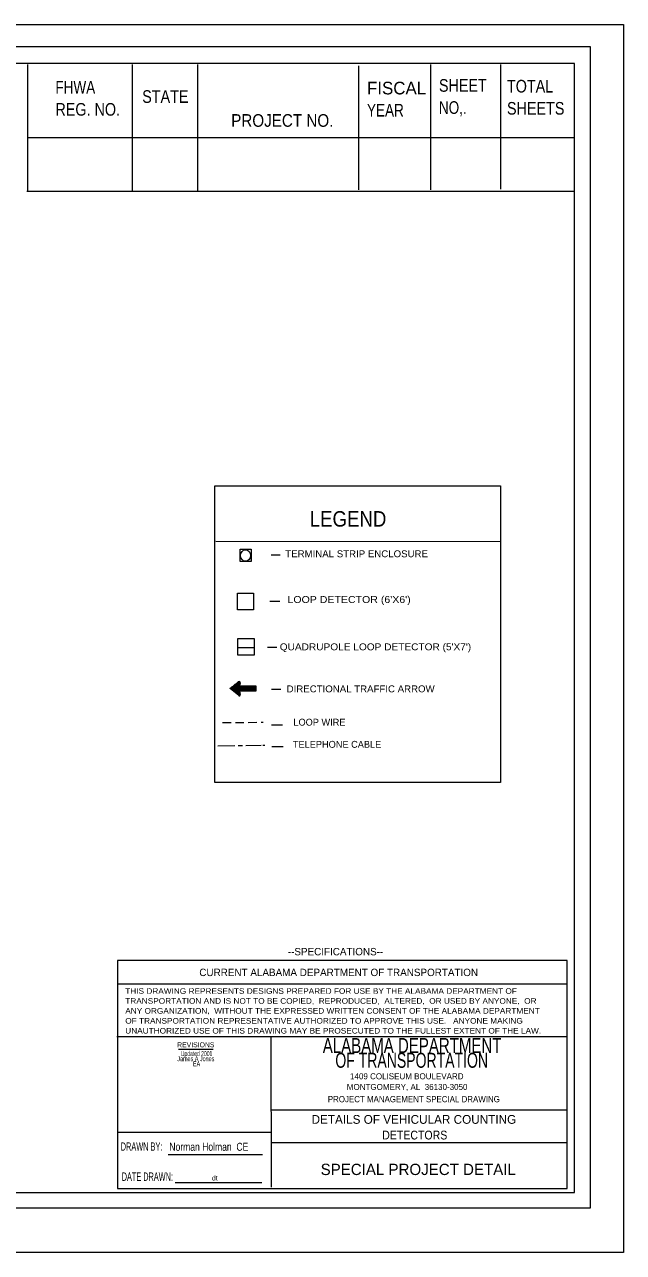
# Model space of a CAD drawing. Extents: x -3227 to 12266, y -3528 to 2100.
# Drawn here: x 9528 to 12266, y -3510 to 2100 of the extents above; entities that cross this region are included whole.
import ezdxf
from ezdxf.enums import TextEntityAlignment as Align

# ---------------------------------------------------------------- set-up
doc = ezdxf.new("R2010")
doc.units = 0
doc.header["$LTSCALE"] = 13
doc.linetypes.add('LONG_DASH_SHORT_DASH', pattern=[9.9, 6, -1.2, 1.5, -1.2])
doc.linetypes.add('MEDIUM_DASHED', pattern=[4.5, 3, -1.5])
doc.layers.add('1', color=7, linetype='Continuous', lineweight=13)

msp = doc.modelspace()

# ---------------------------------------------------------------- linework, layer by layer
at = {"layer": '1'}
for p, q in [((9541.46, 1916.81), (9541.46, 1340.81)), ((10020.4, 1917.65), (10020.4, 1342.31)), ((10318.11, 1917.69), (10318.11, 1340.81)), ((11055.43, 1910.81), (11055.43, 1344.75)), ((11384.61, 1917.92), (11384.61, 1344.53)), ((11703.71, 1917.65), (11703.71, 1348.31)), ((9541.55, 1583.83), (11834.75, 1583.83)), ((9543.63, 1583.83), (12041.05, 1583.83)), ((9538.24, 1339.25), (12043.86, 1339.25)), ((10401.77, -260.46), (11704.4, -261.97)), ((10655.89, -323.21), (10695.91, -323.21)), ((10649.51, -534.74), (10694.53, -534.74)), ((10503.6, -746.67), (10578.01, -746.67)), ((10639.08, -745), (10681.68, -745)), ((10467.33, -934.15), (10507.65, -902.33)), ((10508, -966.19), (10467.33, -934.15)), ((10467.43, -934.2), (10467.93, -933.71)), ((10467.78, -934.49), (10469.8, -932.32)), ((10468.12, -934.59), (10471.48, -930.76)), ((10468.47, -934.99), (10473.36, -929.55)), ((10468.66, -935.14), (10475.04, -928.04)), ((10469.01, -935.32), (10476.87, -926.6)), ((10469.31, -935.7), (10478.65, -925.21)), ((10469.6, -935.98), (10480.37, -923.88)), ((10469.95, -936.04), (10482.16, -922.54)), ((10470.3, -936.43), (10483.88, -920.99)), ((10470.59, -936.71), (10485.81, -919.71)), ((10470.98, -936.87), (10487.44, -918.15)), ((10471.13, -937.04), (10489.32, -916.82)), ((10471.48, -937.48), (10491, -915.32)), ((10471.83, -937.59), (10492.83, -914.04)), ((10472.17, -937.82), (10494.56, -912.6)), ((10472.38, -937.98), (10496.34, -911.16)), ((10472.67, -938.32), (10498.21, -909.94)), ((10473.06, -938.59), (10499.84, -908.44)), ((10473.41, -938.7), (10501.77, -906.99)), ((10473.66, -939.09), (10503.4, -905.61)), ((10474, -939.37), (10505.28, -904.22)), ((10474.35, -939.54), (10507.01, -902.72)), ((10474.59, -939.87), (10508.35, -901.94)), ((10474.94, -940.1), (10509.08, -901.61)), ((10475.19, -940.2), (10509.68, -901.44)), ((10475.48, -940.54), (10510.32, -901.44)), ((10475.83, -940.87), (10510.72, -901.61)), ((10476.18, -941.04), (10511.16, -901.72)), ((10476.42, -941.25), (10511.46, -901.83)), ((10476.72, -941.48), (10511.9, -902.05)), ((10477.01, -941.76), (10512.25, -902.33)), ((10477.41, -942.04), (10512.49, -902.44)), ((10477.71, -942.09), (10512.84, -902.83)), ((10478, -942.53), (10513.03, -903.16)), ((10478.4, -942.76), (10513.34, -903.49)), ((10478.65, -942.87), (10513.48, -903.83)), ((10478.99, -943.26), (10513.68, -904.22)), ((10479.24, -943.53), (10513.83, -904.72)), ((10479.53, -943.64), (10513.97, -905.05)), ((10479.88, -943.98), (10513.97, -905.71)), ((10480.18, -944.26), (10513.97, -906.22)), ((10480.58, -944.43), (10513.83, -906.94)), ((10480.77, -944.59), (10513.68, -907.72)), ((10481.07, -945.04), (10513.48, -908.55)), ((10481.41, -945.14), (10513.34, -909.27)), ((10481.76, -945.42), (10513.14, -910)), ((10482.06, -945.54), (10513.03, -910.88)), ((10482.4, -945.92), (10512.84, -911.55)), ((10482.7, -946.15), (10512.64, -912.55)), ((10482.89, -946.31), (10512.49, -913.27)), ((10483.24, -946.65), (10512.3, -914.04)), ((10483.59, -946.92), (10512.05, -914.88)), ((10483.88, -947.15), (10511.9, -915.66)), ((10484.13, -947.42), (10511.7, -916.43)), ((10484.48, -947.7), (10511.46, -917.16)), ((10484.82, -947.76), (10511.31, -917.99)), ((10485.07, -948.03), (10511.16, -918.71)), ((10485.46, -948.43), (10511.01, -919.71)), ((10485.81, -948.59), (10510.82, -920.49)), ((10486.11, -948.81), (10510.61, -921.21)), ((10486.26, -949.14), (10510.72, -921.71)), ((10486.7, -949.31), (10511.31, -921.71)), ((10486.95, -949.58), (10511.85, -921.71)), ((10487.29, -949.64), (10512.3, -921.71)), ((10487.64, -950.03), (10512.84, -921.71)), ((10487.93, -950.31), (10513.34, -921.71)), ((10488.19, -950.59), (10513.97, -921.71)), ((10488.53, -950.86), (10514.37, -921.71)), ((10488.77, -951.03), (10514.96, -921.71)), ((10489.12, -951.2), (10515.51, -921.71)), ((10489.47, -951.53), (10516.05, -921.71)), ((10489.76, -951.81), (10516.54, -921.71)), ((10490.06, -951.97), (10517.04, -921.71)), ((10490.31, -952.2), (10517.53, -921.71)), ((10490.61, -952.59), (10518.02, -921.71)), ((10491, -952.7), (10518.62, -921.71)), ((10491.29, -952.97), (10519.21, -921.71)), ((10491.7, -953.2), (10519.71, -921.71)), ((10491.99, -953.47), (10520.2, -921.71)), ((10492.19, -953.7), (10520.7, -921.71)), ((10492.53, -954.03), (10521.24, -921.71)), ((10492.83, -954.2), (10521.74, -921.71)), ((10493.13, -954.54), (10522.28, -921.71)), ((10493.52, -954.58), (10522.82, -921.71)), ((10493.82, -954.98), (10523.36, -921.71)), ((10494.12, -955.25), (10523.91, -921.71)), ((10494.36, -955.36), (10524.45, -921.71)), ((10494.66, -955.64), (10524.94, -921.71)), ((10495.05, -955.98), (10525.49, -921.71)), ((10495.35, -956.09), (10526.03, -921.71)), ((10495.69, -956.36), (10526.43, -921.71)), ((10496.04, -956.7), (10527.12, -921.71)), ((10496.18, -956.86), (10527.51, -921.71)), ((10496.54, -957.14), (10528.16, -921.71)), ((10496.88, -957.36), (10528.66, -921.71)), ((10497.17, -957.58), (10529.1, -921.71)), ((10497.52, -957.87), (10529.64, -921.71)), ((10497.82, -958.08), (10530.14, -921.71)), ((10498.16, -958.42), (10530.77, -921.71)), ((10498.36, -958.58), (10531.32, -921.71)), ((10498.7, -958.75), (10510.61, -945.54)), ((10499.06, -959.03), (10510.61, -946.04)), ((10499.4, -959.42), (10510.82, -946.42)), ((10499.6, -959.53), (10510.92, -946.98)), ((10499.84, -959.86), (10511.01, -947.42)), ((10500.19, -960.03), (10511.16, -947.76)), ((10500.59, -960.31), (10511.31, -948.43)), ((10500.93, -960.59), (10511.31, -948.81)), ((10501.23, -960.92), (10511.46, -949.31)), ((10501.53, -961.03), (10511.6, -949.64)), ((10501.82, -961.25), (10511.65, -950.31)), ((10502.21, -961.42), (10511.85, -950.69)), ((10502.42, -961.75), (10511.85, -951.15)), ((10502.76, -962.03), (10512, -951.59)), ((10503.06, -962.14), (10512.05, -952.09)), ((10503.4, -962.58), (10512.2, -952.59)), ((10503.65, -962.81), (10512.3, -953.03)), ((10504, -962.91), (10512.4, -953.47)), ((10510.72, -945.42), (10531.81, -921.71)), ((10511.31, -945.42), (10532.31, -921.71)), ((10511.85, -945.42), (10532.85, -921.71)), ((10512.3, -945.42), (10533.34, -921.71)), ((10512.84, -945.42), (10533.84, -921.71)), ((10513.34, -945.42), (10534.43, -921.71)), ((10513.83, -945.42), (10534.88, -921.71)), ((10514.37, -945.42), (10535.42, -921.71)), ((10514.96, -945.42), (10535.92, -921.71)), ((10515.51, -945.42), (10536.56, -921.71)), ((10516.05, -945.42), (10537.05, -921.71)), ((10516.54, -945.42), (10537.5, -921.71)), ((10517.04, -945.42), (10538.18, -921.71)), ((10517.53, -945.42), (10538.64, -921.71)), ((10518.02, -945.42), (10539.17, -921.71)), ((10518.57, -945.42), (10539.63, -921.71)), ((10519.21, -945.42), (10540.21, -921.71)), ((10519.71, -945.42), (10540.7, -921.71)), ((10520.2, -945.42), (10541.25, -921.71)), ((10520.7, -945.42), (10541.84, -921.71)), ((10521.24, -945.42), (10542.29, -921.71)), ((10521.74, -945.42), (10542.93, -921.71)), ((10522.28, -945.42), (10543.43, -921.71)), ((10522.82, -945.42), (10543.92, -921.71)), ((10523.36, -945.42), (10544.42, -921.71)), ((10523.81, -945.42), (10544.96, -921.71)), ((10524.45, -945.42), (10545.5, -921.71)), ((10524.94, -945.42), (10546, -921.71)), ((10525.49, -945.42), (10546.44, -921.71)), ((10526.03, -945.42), (10547.03, -921.71)), ((10526.43, -945.42), (10547.57, -921.71)), ((10527.12, -945.42), (10548.17, -921.71)), ((10527.51, -945.42), (10548.66, -921.71)), ((10528.16, -945.42), (10549.1, -921.71)), ((10528.66, -945.42), (10549.65, -921.71)), ((10529.1, -945.42), (10550.29, -921.71)), ((10529.64, -945.42), (10550.69, -921.71)), ((10530.14, -945.42), (10551.33, -921.71)), ((10530.77, -945.42), (10551.83, -921.71)), ((10531.23, -945.42), (10552.32, -921.71)), ((10531.76, -945.42), (10552.82, -921.71)), ((10532.31, -945.42), (10553.36, -921.71)), ((10532.85, -945.42), (10553.95, -921.71)), ((10533.34, -945.42), (10554.35, -921.71)), ((10533.84, -945.42), (10555.03, -921.71)), ((10534.43, -945.42), (10555.53, -921.71)), ((10534.88, -945.42), (10556.02, -921.71)), ((10535.42, -945.42), (10556.57, -921.71)), ((10535.92, -945.42), (10557.06, -921.71)), ((10536.56, -945.42), (10557.56, -921.71)), ((10537.05, -945.42), (10558.05, -921.71)), ((10537.5, -945.42), (10558.64, -921.71)), ((10538.18, -945.42), (10559.09, -921.71)), ((10538.64, -945.42), (10559.73, -921.71)), ((10539.17, -945.42), (10560.23, -921.71)), ((10539.63, -945.42), (10560.77, -921.71)), ((10540.21, -945.42), (10561.22, -921.71)), ((10540.7, -945.42), (10561.76, -921.71)), ((10541.25, -945.42), (10562.35, -921.71)), ((10541.84, -945.42), (10562.85, -921.71)), ((10542.29, -945.42), (10563.43, -921.71)), ((10542.83, -945.42), (10563.84, -921.71)), ((10543.43, -945.42), (10564.42, -921.71)), ((10543.92, -945.42), (10564.97, -921.71)), ((10544.42, -945.42), (10565.46, -921.71)), ((10544.96, -945.42), (10565.95, -921.71)), ((10545.5, -945.42), (10566.5, -921.71)), ((10545.95, -945.42), (10567.09, -921.71)), ((10546.44, -945.42), (10567.64, -921.71)), ((10547.03, -945.42), (10568.18, -921.71)), ((10547.57, -945.42), (10568.63, -921.71)), ((10548.17, -945.42), (10569.12, -921.71)), ((10548.66, -945.42), (10569.61, -921.71)), ((10549.1, -945.42), (10570.21, -921.71)), ((10549.65, -945.42), (10570.65, -921.71)), ((10550.29, -945.42), (10571.29, -921.71)), ((10550.64, -945.42), (10571.84, -921.71)), ((10551.33, -945.42), (10572.33, -921.71)), ((10551.83, -945.42), (10572.82, -921.71)), ((10552.32, -945.42), (10573.37, -921.71)), ((10552.82, -945.42), (10573.86, -921.71)), ((10553.36, -945.42), (10574.46, -921.71)), ((10553.95, -945.42), (10574.85, -921.71)), ((10554.35, -945.42), (10575.49, -921.71)), ((10555.03, -945.42), (10576.04, -921.71)), ((10555.53, -945.42), (10576.58, -921.71)), ((10556.02, -945.42), (10577.08, -921.71)), ((10556.57, -945.42), (10577.57, -921.71)), ((10557.06, -945.42), (10578.17, -921.71)), ((10557.56, -945.42), (10578.56, -921.71)), ((10558.05, -945.42), (10579.25, -921.71)), ((10558.54, -945.42), (10579.74, -921.71)), ((10559.09, -945.42), (10580.23, -921.71)), ((10559.73, -945.42), (10580.73, -921.71)), ((10560.23, -945.42), (10581.22, -921.71)), ((10560.72, -945.42), (10581.77, -921.71)), ((10561.22, -945.42), (10582.26, -921.71)), ((10561.76, -945.42), (10582.91, -921.71)), ((10562.35, -945.42), (10583.45, -921.71)), ((10562.85, -945.42), (10583.89, -921.71)), ((10563.39, -945.42), (10584.44, -921.71)), ((10563.84, -945.42), (10584.98, -921.71)), ((10564.42, -945.42), (10585.48, -921.71)), ((10564.97, -945.42), (10585.53, -922.21)), ((10565.46, -945.42), (10585.53, -922.88)), ((10565.95, -945.42), (10585.53, -923.48)), ((10566.5, -945.42), (10585.53, -923.99)), ((10567.09, -945.42), (10585.53, -924.71)), ((10567.64, -945.42), (10585.53, -925.1)), ((10568.18, -945.42), (10585.53, -925.71)), ((10568.63, -945.42), (10585.53, -926.37)), ((10569.12, -945.42), (10585.53, -926.98)), ((10569.61, -945.42), (10585.53, -927.6)), ((10570.16, -945.42), (10585.53, -928.15)), ((10570.65, -945.42), (10585.53, -928.82)), ((10571.29, -945.42), (10585.53, -929.32)), ((10571.84, -945.42), (10585.53, -929.93)), ((10572.33, -945.42), (10585.53, -930.43)), ((10572.82, -945.42), (10585.53, -931.1)), ((10573.37, -945.42), (10585.53, -931.81)), ((10573.86, -945.42), (10585.53, -932.32)), ((10574.46, -945.42), (10585.53, -932.92)), ((10574.85, -945.42), (10585.53, -933.43)), ((10575.44, -945.42), (10585.53, -934.03)), ((10576.04, -945.42), (10585.53, -934.59)), ((10576.58, -945.42), (10585.53, -935.32)), ((10577.08, -945.42), (10585.53, -935.7)), ((10577.52, -945.42), (10585.53, -936.48)), ((10578.17, -945.42), (10585.53, -937.04)), ((10578.56, -945.42), (10585.53, -937.59)), ((10579.25, -945.42), (10585.53, -938.26)), ((10579.74, -945.42), (10585.53, -938.7)), ((10580.18, -945.42), (10585.53, -939.43)), ((10580.73, -945.42), (10585.53, -940.04)), ((10581.22, -945.42), (10585.53, -940.54)), ((10581.77, -945.42), (10585.53, -941.25)), ((10582.26, -945.42), (10585.53, -941.76)), ((10582.85, -945.42), (10585.53, -942.37)), ((10583.45, -945.42), (10585.53, -942.87)), ((10583.89, -945.42), (10585.53, -943.53)), ((10584.44, -945.42), (10585.53, -944.09)), ((10584.98, -945.42), (10585.53, -944.7)), ((10585.48, -945.42), (10585.53, -945.42)), ((10656.58, -937.04), (10700.31, -937.04)), ((10504.24, -963.2), (10512.59, -954.03)), ((10504.59, -963.52), (10512.64, -954.54)), ((10504.94, -963.64), (10512.69, -954.87)), ((10505.28, -963.92), (10512.84, -955.36)), ((10505.57, -964.31), (10513.03, -955.86)), ((10505.97, -964.42), (10513.14, -956.36)), ((10506.27, -964.69), (10513.14, -956.7)), ((10506.42, -964.92), (10513.34, -957.2)), ((10506.81, -965.19), (10513.44, -957.75)), ((10507.1, -965.42), (10513.48, -958.25)), ((10507.36, -965.59), (10513.68, -958.7)), ((10507.7, -965.97), (10513.73, -959.08)), ((10507.95, -966.19), (10513.83, -959.53)), ((10508.35, -966.3), (10513.97, -960.03)), ((10508.64, -966.58), (10514.07, -960.53)), ((10509.03, -966.64), (10514.17, -960.98)), ((10509.48, -966.97), (10514.27, -961.42)), ((10509.93, -967.03), (10514.37, -962.03)), ((10510.47, -967.08), (10514.37, -962.58)), ((10511.01, -967.03), (10514.37, -963.2)), ((10511.65, -966.64), (10514.17, -963.98)), ((10512.84, -965.97), (10513.48, -965.42)), ((10656.58, -1099.37), (10708.02, -1099.37)), ((10658.8, -1198.05), (10710.24, -1198.05)), ((12009.86, -2284.8), (9953.06, -2284.8)), ((10656.43, -3212.27), (10655.93, -2521.6)), ((12006.16, -2525.7), (9949.4, -2525.7)), ((10232.03, -2581.79), (10390.64, -2581.79)), ((10655.49, -2857.91), (12009.86, -2857.91)), ((9953.06, -2960.2), (10655.49, -2960.2)), ((9953.06, -2960.2), (10655.49, -2960.2)), ((10655.49, -3008.35), (12009.86, -3008.35)), ((10183.86, -3062.61), (10615.32, -3062.61)), ((10217.11, -3191), (10612.45, -3191))]:
    msp.add_line(p, q, dxfattribs=at)
at = {"layer": '1', "linetype": 'MEDIUM_DASHED'}
msp.add_line((10433.58, -1088.53), (10619.57, -1087.92), dxfattribs=at)
at = {"layer": '1', "linetype": 'LONG_DASH_SHORT_DASH'}
for p, q in [((10411.11, -1195.95), (10609.53, -1192.35)), ((10617.77, -1192.2), (10626.09, -1192.05))]:
    msp.add_line(p, q, dxfattribs=at)
at = {"layer": '1'}
for points in [[(12266.25, 2099.95), (12266.25, -3510.05), (5006.25, -3510.05), (5006.25, 2099.95)], [(5134.48, -3306.24), (12115.86, -3306.24), (12115.86, 1998.22), (5134.48, 1998.22)], [(12042.87, 1921.37), (5216.1, 1921.37), (5216.1, -3235.77), (12042.87, -3235.77)], [(10397.71, -7.56), (11704.45, -7.56), (11704.45, -1362.82), (10397.71, -1362.82)], [(10513.68, -296.78), (10564.03, -296.78), (10564.03, -353.37), (10513.68, -353.37)], [(10500.98, -497.76), (10575.44, -497.76), (10575.44, -574.01), (10500.98, -574.01)], [(10503.6, -705.13), (10578.01, -705.13), (10578.01, -781.27), (10503.6, -781.27)], [(12008.18, -2176.45), (9953.01, -2176.45), (9953.01, -3217.94), (12008.18, -3217.94)]]:
    msp.add_lwpolyline(points, close=True, dxfattribs=at)
msp.add_lwpolyline([(10513.83, -906.99), (10510.61, -921.71), (10585.53, -921.71), (10585.53, -945.42), (10510.61, -945.42), (10514.27, -961.42)], dxfattribs=at)
msp.add_ellipse((10538.66, -326.07), major_axis=(0, -25.9), ratio=0.889753, dxfattribs=at)
for centre, major_axis, start_param, end_param in [((10509.92, -906.01), (0, 4.49), 4.4592902, 6.8964437), ((10510.32, -962.58), (0, -4.49), 5.6720666, 8.1107902)]:
    msp.add_ellipse(centre, major_axis=major_axis, ratio=0.889753, start_param=start_param, end_param=end_param, dxfattribs=at)

# ---------------------------------------------------------------- texts
for s, height, width, p in [('SHEET', 57.76, 0.85, (11422.56, 1793.02)), ('FHWA', 57.76, 0.8, (9669.03, 1784.69)), ('STATE', 57.76, 0.85, (10065.81, 1742.26)), ('TOTAL', 57.76, 0.85, (11733.65, 1789.47)), ('REG. NO.', 57.76, 0.85, (9669.03, 1683.62)), ('NO,.', 57.76, 0.8, (11422.56, 1691.95)), ('SHEETS', 57.76, 0.85, (11733.65, 1688.39)), ('PROJECT NO.', 57.76, 0.9, (10472.72, 1632.8)), ('YEAR', 57.76, 0.8, (11093.67, 1679.73)), ('LEGEND', 70.85, 0.9, (10831.6, -193.88)), ('TERMINAL STRIP ENCLOSURE', 31.43, 1.05, (10719.98, -333.77)), ("LOOP DETECTOR (6'X6')", 31.43, 1.15, (10729.95, -542.63)), ("QUADRUPOLE LOOP DETECTOR (5'X7')", 31.41, 1.1, (10694.78, -758.83)), ('DIRECTIONAL TRAFFIC ARROW', 31.43, 1.05, (10726.3, -950.86)), ('THIS DRAWING REPRESENTS DESIGNS PREPARED FOR USE BY THE ALABAMA DEPARTMENT OF', 25.65, 1.1, (9988.43, -2328.5)), ('TRANSPORTATION AND IS NOT TO BE COPIED,  REPRODUCED,  ALTERED,  OR USED BY ANYONE,  OR', 25.65, 1.1, (9988.43, -2373.88)), ('ANY ORGANIZATION,  WITHOUT THE EXPRESSED WRITTEN CONSENT OF THE ALABAMA DEPARTMENT', 25.65, 1.1, (9988.43, -2419.19)), ('OF TRANSPORTATION REPRESENTATIVE AUTHORIZED TO APPROVE THIS USE.   ANYONE MAKING', 25.65, 1.1, (9988.43, -2464.56)), ('UNAUTHORIZED USE OF THIS DRAWING MAY BE PROSECUTED TO THE FULLEST EXTENT OF THE LAW.', 25.65, 1.1, (9988.43, -2509.99)), ('PROJECT MANAGEMENT SPECIAL DRAWING', 28.5, 0.95, (10914.51, -2823.86)), ('DRAWN BY:', 37.45, 0.65, (9967.63, -3044.95)), ('DATE DRAWN:', 38.37, 0.6, (9972.08, -3182.9)), ('dt', 22.52, 1.05, (10384.67, -3181.23))]:
    msp.add_text(s, height=height, dxfattribs=dict(at, width=width)).set_placement(p)
for s, height, p in [('FISCAL', 57.76, (11093.67, 1780.81)), ('LOOP WIRE', 31.43, (10757.08, -1103.14)), ('TELEPHONE CABLE', 31.43, (10754.81, -1204.33))]:
    msp.add_text(s, height=height, dxfattribs=at).set_placement(p)
for s, height, p in [('--SPECIFICATIONS--', 33.77, (10949.71, -2152.57)), ('CURRENT ALABAMA DEPARTMENT OF TRANSPORTATION', 33.77, (10964.26, -2247.42)), ('1409 COLISEUM BOULEVARD', 27.39, (11275.63, -2718.8)), ('MONTGOMERY, AL  36130-3050', 27.39, (11277.16, -2767.56)), ('DETAILS OF VEHICULAR COUNTING', 40.11, (11307.98, -2922.27)), ('DETAILS OF VEHICULAR COUNTING', 40.11, (11307.98, -2922.27)), ('SPECIAL PROJECT DETAIL', 51.55, (11327.89, -3156.41))]:
    msp.add_text(s, height=height, dxfattribs=at).set_placement(p, align=Align.CENTER)
for s, height, width, p in [('REVISIONS', 22.81, 0.9, (10310.9, -2572.74)), ('ALABAMA DEPARTMENT', 68.5, 0.75, (11299.97, -2598.95)), ('James A Jones ', 22.81, 0.65, (10314.52, -2636.24)), ('Updated 2001', 22.81, 0.6, (10314.52, -2612.92)), ('OF TRANSPORTATION', 68.5, 0.7, (11298, -2666.43)), ('EA', 22.81, 0.65, (10314.52, -2659.57)), ('DETECTORS', 40.11, 0.9, (11312.07, -2993.86)), ('DETECTORS', 40.11, 0.9, (11312.07, -2993.86)), ('Norman Holman  CE', 36.57, 0.8, (10370.48, -3045.61))]:
    msp.add_text(s, height=height, dxfattribs=dict(at, width=width)).set_placement(p, align=Align.CENTER)

doc.saveas('drawing.dxf')
